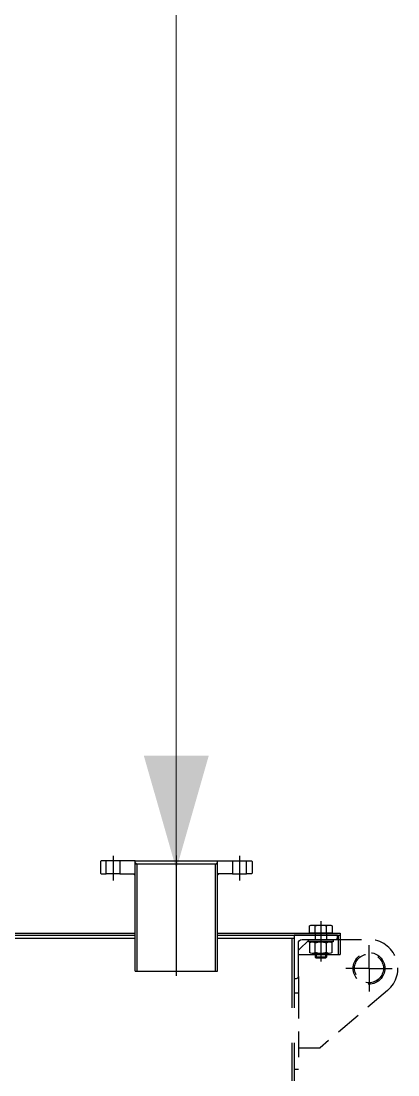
# Model space of a CAD drawing. Extents: x -29512 to 147477, y -5232 to 39709.
# Drawn here: x 140856.8 to 140860.45, y 9107.97 to 9118.2 of the extents above; entities that cross this region are included whole.
import ezdxf

# ---------------------------------------------------------------- set-up
doc = ezdxf.new("R2010")
doc.units = 0
doc.linetypes.add('DASHDOT', pattern=[25.4, 12.7, -6.35, 0, -6.35])
doc.linetypes.add('HIDDEN', pattern=[0.375, 0.25, -0.125])
doc.layers.get('0').update_dxf_attribs({"linetype": 'CONTINUOUS'})
doc.layers.add('3', color=3, linetype='HIDDEN')
doc.layers.add('6', color=6, linetype='DASHDOT')

# ---------------------------------------------------------------- blocks, each defined once
blk = doc.blocks.new('nut1')
at = {"color": 7}
for p, q in [((0.073, 0.945), (0.727, 0.945)), ((0.727, 0.473), (0.073, 0.473)), ((0.8, -0.709), (0.8, 0.709)), ((0.727, -0.472), (0.073, -0.472)), ((0.727, -0.945), (0.073, -0.945))]:
    blk.add_line(p, q, dxfattribs=at)
blk.add_line((0, -0.709), (0, 0.709))
for centre, radius, start, end in [((0.418, 0.709), 0.418, 145.61575, 214.38425), ((0.382, 0.709), 0.418, 325.61575, 34.38425), ((1.564, 0), 1.564, 162.41205, 197.58795), ((-0.764, 0), 1.564, 342.41205, 17.58795), ((0.418, -0.709), 0.418, 145.61575, 214.38425), ((0.382, -0.709), 0.418, 325.61575, 34.38425)]:
    blk.add_arc(centre, radius, start, end, dxfattribs=at)
blk = doc.blocks.new('head')
at = {"color": 7}
for p, q in [((0, 0.945), (-0.627, 0.945)), ((0, -0.945), (0, 0.945)), ((-0.7, 0.709), (-0.7, -0.709)), ((0, 0.473), (-0.627, 0.473)), ((0, -0.472), (-0.627, -0.472)), ((-0.627, -0.945), (0, -0.945))]:
    blk.add_line(p, q, dxfattribs=at)
for centre, radius, start, end in [((-0.282, 0.709), 0.418, 145.61575, 214.38425), ((0.864, 0), 1.564, 162.41205, 197.58795), ((-0.282, -0.709), 0.418, 145.61575, 214.38425)]:
    blk.add_arc(centre, radius, start, end, dxfattribs=at)

msp = doc.modelspace()

# ---------------------------------------------------------------- linework, layer by layer
at = {"color": 4, "lineweight": 20}
msp.add_line((140858.3047, 9110.1025), (140858.3047, 9146.6415), dxfattribs=at)
at = {"color": 7}
for p, q in [((140857.7586, 9110.0498), (140857.6255, 9110.0498)), ((140857.9045, 9110.0498), (140858.7048, 9110.0498)), ((140857.9045, 9110.0218), (140858.7048, 9110.0218)), ((140857.9045, 9108.9786), (140857.9045, 9110.0113)), ((140857.9255, 9108.9786), (140857.9255, 9110.0218)), ((140858.6838, 9108.9786), (140858.6838, 9110.0218)), ((140858.7048, 9108.9786), (140858.7048, 9110.0113)), ((140858.8508, 9110.0498), (140858.9838, 9110.0498)), ((140857.7586, 9109.9238), (140857.6255, 9109.9238)), ((140858.8508, 9109.9238), (140858.9838, 9109.9238)), ((140855.1365, 9109.3287), (140857.9045, 9109.3287)), ((140855.1365, 9109.3007), (140857.9045, 9109.3007)), ((140855.2311, 9109.3497), (140857.9045, 9109.3497)), ((140858.7048, 9109.3497), (140859.894, 9109.3497)), ((140858.7048, 9109.3287), (140859.894, 9109.3287)), ((140858.7048, 9109.3007), (140859.4459, 9109.3007)), ((140859.4249, 9109.3007), (140859.4249, 9108.6236)), ((140859.4459, 9109.3287), (140859.4459, 9108.6236)), ((140859.5951, 9109.2867), (140859.4879, 9109.1817)), ((140859.5859, 9109.2845), (140859.824, 9109.2845)), ((140859.5859, 9109.2635), (140859.5859, 9109.2845)), ((140859.824, 9109.2635), (140859.5859, 9109.2635)), ((140859.6494, 9109.3497), (140859.6494, 9109.2845)), ((140859.7605, 9109.3497), (140859.7605, 9109.2845)), ((140859.824, 9109.2845), (140859.824, 9109.2635)), ((140859.873, 9109.3287), (140859.873, 9109.1396)), ((140859.894, 9109.3497), (140859.894, 9109.1396)), ((140859.4901, 9109.1396), (140859.894, 9109.1396)), ((140859.6494, 9109.1514), (140859.6494, 9109.1163)), ((140859.7605, 9109.1163), (140859.6494, 9109.1163)), ((140859.6494, 9109.1163), (140859.6597, 9109.106)), ((140859.6597, 9109.1514), (140859.6597, 9109.106)), ((140859.7502, 9109.106), (140859.6597, 9109.106)), ((140859.7502, 9109.1514), (140859.7502, 9109.106)), ((140859.7605, 9109.1163), (140859.7502, 9109.106)), ((140859.7605, 9109.1514), (140859.7605, 9109.1163)), ((140857.9045, 9108.9786), (140858.7048, 9108.9786)), ((140859.4249, 9108.2834), (140859.4249, 9097.0763)), ((140859.4459, 9108.2834), (140859.4459, 9097.0763))]:
    msp.add_line(p, q, dxfattribs=at)
for points in [[(140857.6255, 9110.0498), (140857.5765, 9110.0498), (140857.5695, 9110.0428), (140857.5695, 9109.9308), (140857.5765, 9109.9238), (140857.6255, 9109.9238)], [(140857.9045, 9110.0498), (140857.7621, 9110.0498), (140857.7621, 9110.0498), (140857.7586, 9110.0498), (140857.7586, 9109.9238), (140857.9045, 9109.9238)], [(140858.7048, 9110.0498), (140858.8473, 9110.0498), (140858.8473, 9110.0498), (140858.8508, 9110.0498), (140858.8508, 9109.9238), (140858.7048, 9109.9238)], [(140858.9838, 9110.0498), (140859.0328, 9110.0498), (140859.0398, 9110.0428), (140859.0398, 9109.9308), (140859.0328, 9109.9238), (140858.9838, 9109.9238)]]:
    msp.add_lwpolyline(points, close=True, dxfattribs=at)
msp.add_lwpolyline([(140859.4879, 9109.2513, -0.4142136), (140859.5233, 9109.2867), (140859.8483, 9109.2867, 0.4142136), (140859.866, 9109.3044), (140859.866, 9109.3287), (140859.4459, 9109.3287), (140859.4459, 9108.9086), (140859.4702, 9108.9086, 0.4142136), (140859.4879, 9108.9263)], format="xyb", close=True, dxfattribs=at)
at = {"color": 4, "lineweight": 20}
msp.add_solid([(140858.3047, 9109.9692), (140858.6194, 9111.0707), (140857.9899, 9111.0707)], dxfattribs=at)
at = {"color": 7}
for points in [[(140857.9045, 9110.0428), (140857.9045, 9110.0218), (140857.9255, 9110.0218)], [(140858.7048, 9110.0428), (140858.7048, 9110.0218), (140858.6838, 9110.0218)], [(140857.9045, 9109.9028), (140857.9045, 9109.9238), (140857.8835, 9109.9238)], [(140858.7048, 9109.9028), (140858.7048, 9109.9238), (140858.7258, 9109.9238)]]:
    msp.add_solid(points, dxfattribs=at)
at = {"layer": '3', "color": 7}
for p, q in [((140859.8483, 9109.2867), (140860.1725, 9109.2867)), ((140859.4879, 9108.9263), (140859.4879, 9108.7686)), ((140859.4459, 9108.7686), (140859.4879, 9108.7686)), ((140859.4879, 9108.7686), (140859.4879, 9108.0264)), ((140860.3526, 9108.7922), (140859.6979, 9108.2365)), ((140859.4879, 9108.2365), (140859.6979, 9108.2365)), ((140859.4879, 9108.0264), (140859.4459, 9108.0264))]:
    msp.add_line(p, q, dxfattribs=at)
for radius in [0.154, 0.14]:
    msp.add_circle((140860.1725, 9109.0066), radius, dxfattribs=at)
msp.add_arc((140860.1725, 9109.0066), 0.2801, 310.02635, 90, dxfattribs=at)
at = {"layer": '6', "color": 7}
for p, q in [((140857.692, 9110.0988), (140857.692, 9109.8608)), ((140858.3047, 9110.1025), (140858.3047, 9108.9325)), ((140858.9173, 9110.0988), (140858.9173, 9109.8608)), ((140859.7049, 9109.4643), (140859.7049, 9109.0745)), ((140860.1725, 9109.0066), (140860.1725, 9109.232)), ((140860.1725, 9109.0066), (140859.9471, 9109.0066)), ((140860.1725, 9109.0066), (140860.1725, 9108.7812)), ((140860.1725, 9109.0066), (140860.3979, 9109.0066))]:
    msp.add_line(p, q, dxfattribs=at)

# ---------------------------------------------------------------- block references
at = {"color": 7, "yscale": 0.1155782159995916, "rotation": 90.00000000000001}
for name, p, xscale, zscale in [('head', (140859.7049, 9109.3497), -0.1100215709996725, 0.110021571), ('nut1', (140859.7049, 9109.2635), -0.1400274540005094, 0.140027454)]:
    msp.add_blockref(name, p, dxfattribs=dict(at, xscale=xscale, zscale=zscale))

doc.saveas('drawing.dxf')
